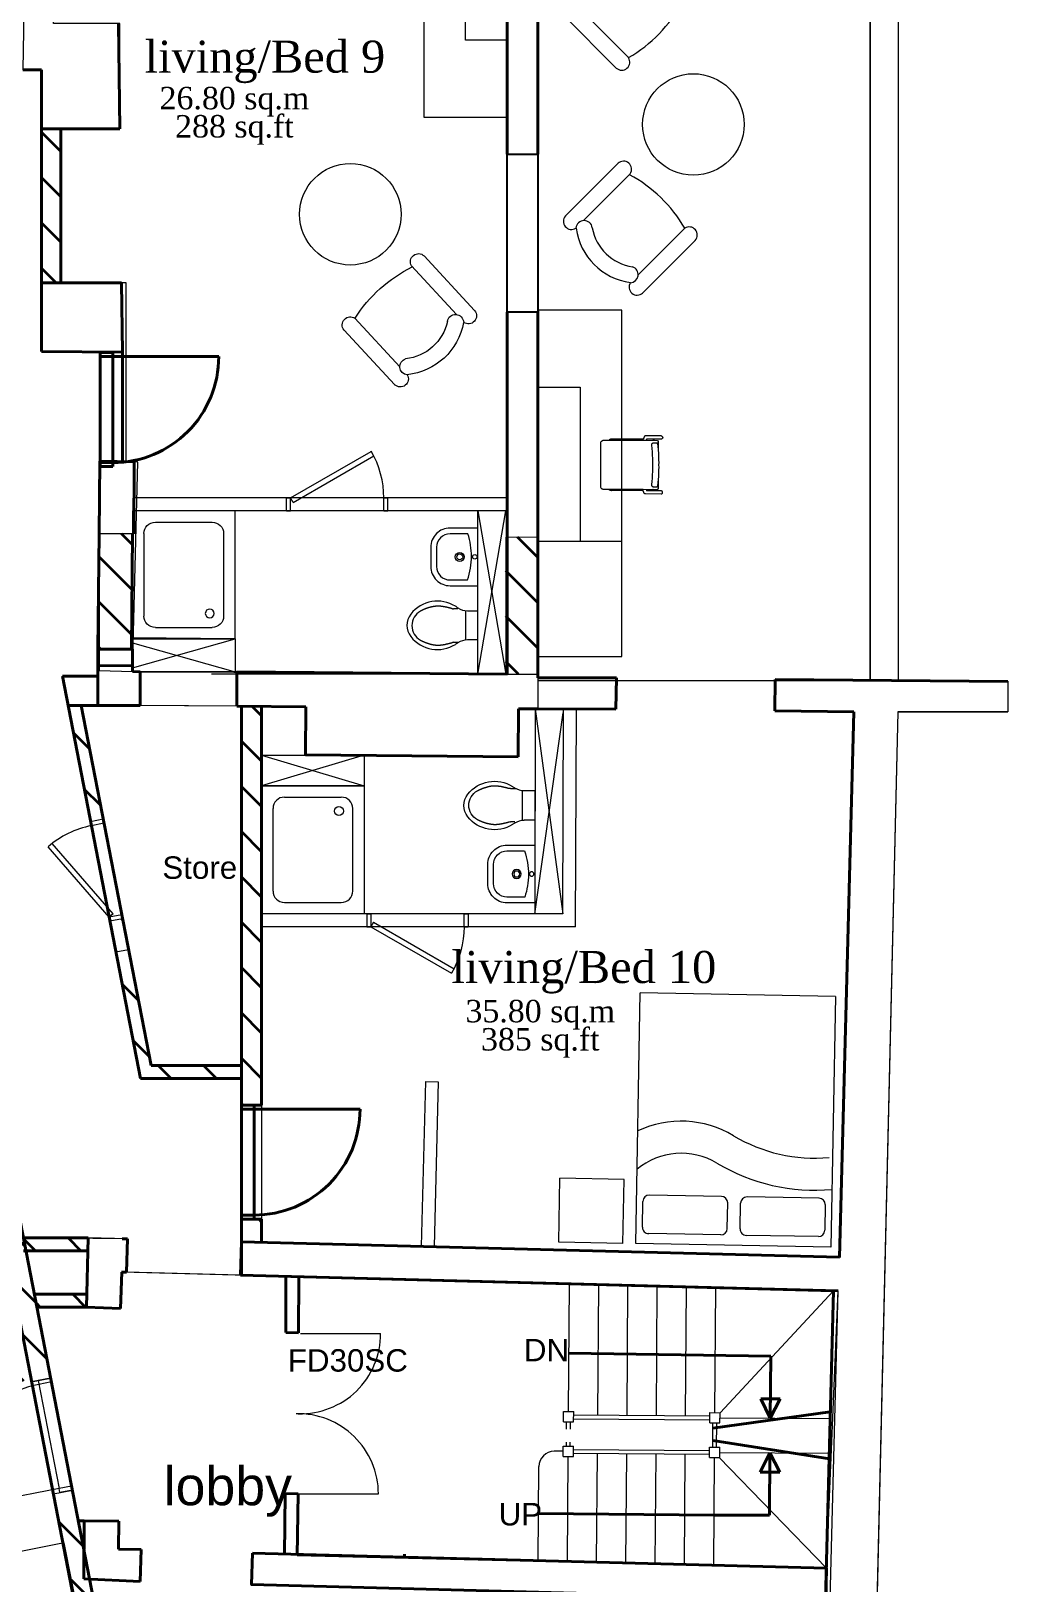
# Model space of a CAD drawing. Header units: millimetres. Extents: x -159872 to 386485, y -250577 to 158966.
# Drawn here: x 121921 to 129701, y 2117 to 14224 of the extents above; entities that cross this region are included whole.
import ezdxf

# ---------------------------------------------------------------- set-up
doc = ezdxf.new("R2010")
doc.units = ezdxf.units.MM
doc.layers.get('0').update_dxf_attribs({"lineweight": 25})
for name, color, linetype, lineweight in [('LDS-equipment-kitchen equipment', 3, 'Continuous', 13), ('LDS-ffe-furniture-loose', 5, 'Continuous', 13), ('LDS-hatch', 253, 'Continuous', 9), ('LDS-hatch_Hatch', 7, 'Continuous', 5), ('LDS-services-sanitary', 5, 'Continuous', 13), ('LDS-struct-extg-doors windows', 7, 'Continuous', 9), ('LDS-struct-extg-stairs', 7, 'Continuous', 9), ('LDS-struct-extg-walls', 1, 'Continuous', 40), ('LDS-text-1-50', 7, 'Continuous', 9), ('LDS-text-1-50_Hatch', 7, 'Continuous', 5)]:
    doc.layers.add(name, color=color, linetype=linetype, lineweight=lineweight)
doc.styles.add('Arial', font='Arial.ttf')
doc.styles.add('Times New Roman', font='Times New Roman.ttf')

# ---------------------------------------------------------------- blocks, each defined once
blk = doc.blocks.new('DOOR890L')
at = {"layer": 'LDS-struct-extg-doors windows'}
blk.add_line((32, 100), (32, 926), dxfattribs=at)
at = {"layer": 'LDS-struct-extg-doors windows', "color": 4}
for p, q in [((0, 0), (0, 100)), ((0, 100), (32, 100)), ((0, 0), (32, 0)), ((32, 0), (32, 100)), ((890, 100), (32, 100)), ((890, 0), (32, 0)), ((859, 0), (828, 0)), ((859, 0), (859, 100)), ((890, 0), (890, 100))]:
    blk.add_line(p, q, dxfattribs=at)
blk.add_arc((33, 100), 826, 0, 90.0588, dxfattribs=at)
blk = doc.blocks.new('OFFICE CHAIR')
at = {"layer": 'LDS-ffe-furniture-loose'}
for p, q in [((-12, 20), (108, 349)), ((108, 349), (111, 353)), ((111, 353), (114, 354)), ((114, 354), (117, 355)), ((117, 355), (120, 356)), ((120, 356), (123, 356)), ((123, 356), (126, 356)), ((126, 356), (128, 356)), ((128, 356), (131, 356)), ((131, 356), (134, 356)), ((134, 356), (137, 355)), ((137, 355), (140, 354)), ((140, 354), (143, 353)), ((143, 353), (145, 352)), ((145, 352), (172, 342)), ((174, 343), (172, 342)), ((172, 342), (424, 250)), ((176, 344), (174, 343)), ((178, 345), (176, 344)), ((180, 345), (178, 345)), ((182, 346), (180, 345)), ((184, 346), (182, 346)), ((186, 346), (184, 346)), ((188, 346), (186, 346)), ((190, 346), (188, 346)), ((192, 346), (190, 346)), ((194, 345), (192, 346)), ((196, 345), (194, 345)), ((429, 260), (196, 345)), ((425, 252), (424, 250)), ((424, 250), (449, 242)), ((426, 254), (425, 252)), ((427, 256), (426, 254)), ((428, 258), (427, 256)), ((429, 260), (428, 258)), ((430, 261), (429, 260)), ((431, 263), (430, 261)), ((433, 265), (431, 263)), ((434, 266), (433, 265)), ((435, 268), (434, 266)), ((437, 269), (435, 268)), ((438, 271), (437, 269)), ((439, 272), (438, 271)), ((440, 274), (439, 272)), ((441, 275), (440, 274)), ((442, 276), (441, 275)), ((443, 277), (442, 276)), ((445, 278), (443, 277)), ((446, 279), (445, 278)), ((448, 279), (446, 279)), ((449, 279), (448, 279)), ((451, 279), (449, 279)), ((449, 242), (453, 252)), ((452, 279), (451, 279)), ((454, 278), (452, 279)), ((453, 252), (453, 252)), ((486, 240), (453, 252)), ((511, 231), (453, 252)), ((569, 237), (454, 278)), ((449, 242), (528, 213)), ((453, 120), (460, 144)), ((460, 144), (467, 169)), ((467, 169), (473, 194)), ((473, 194), (474, 196)), ((474, 196), (475, 198)), ((475, 198), (476, 199)), ((476, 199), (477, 201)), ((477, 201), (479, 202)), ((479, 202), (481, 203)), ((481, 203), (482, 204)), ((482, 204), (484, 205)), ((484, 205), (487, 205)), ((487, 240), (486, 240)), ((487, 205), (489, 205)), ((489, 205), (491, 205)), ((491, 205), (493, 204)), ((493, 204), (495, 203)), ((496, 225), (495, 225)), ((495, 203), (497, 203)), ((497, 225), (496, 225)), ((499, 226), (497, 225)), ((497, 203), (500, 202)), ((500, 226), (499, 226)), ((502, 227), (500, 226)), ((500, 202), (502, 201)), ((503, 227), (502, 227)), ((502, 201), (504, 200)), ((504, 228), (503, 227)), ((506, 228), (504, 228)), ((504, 200), (506, 199)), ((507, 229), (506, 228)), ((506, 199), (509, 199)), ((511, 136), (506, 118)), ((508, 230), (507, 229)), ((510, 230), (508, 230)), ((509, 199), (511, 198)), ((511, 231), (510, 230)), ((561, 213), (511, 231)), ((534, 200), (511, 136)), ((511, 198), (513, 197)), ((523, 188), (511, 136)), ((513, 197), (515, 196)), ((515, 196), (518, 195)), ((518, 195), (520, 195)), ((520, 195), (520, 194)), ((520, 194), (521, 194)), ((521, 194), (521, 194)), ((521, 194), (522, 193)), ((522, 193), (522, 193)), ((522, 193), (523, 192)), ((523, 192), (523, 191)), ((523, 191), (523, 191)), ((523, 191), (523, 190)), ((523, 190), (523, 189)), ((523, 189), (523, 189)), ((523, 189), (523, 188)), ((528, 213), (529, 212)), ((529, 212), (530, 212)), ((530, 212), (531, 211)), ((531, 211), (532, 210)), ((532, 210), (533, 209)), ((533, 209), (534, 208)), ((534, 208), (534, 206)), ((534, 206), (535, 205)), ((535, 203), (534, 201)), ((534, 201), (534, 200)), ((535, 205), (535, 204)), ((535, 204), (535, 203)), ((564, 213), (561, 213)), ((567, 213), (564, 213)), ((570, 214), (567, 213)), ((569, 237), (572, 235)), ((573, 216), (570, 214)), ((572, 235), (574, 233)), ((575, 218), (573, 216)), ((574, 233), (576, 230)), ((576, 221), (575, 218)), ((576, 230), (577, 227)), ((577, 224), (576, 221)), ((577, 227), (577, 224)), ((-11, 15), (-12, 20)), ((-10, 14), (-11, 15)), ((-10, 12), (-10, 14)), ((-9, 11), (-10, 12)), ((-8, 10), (-9, 11)), ((-7, 8), (-8, 10)), ((-6, 7), (-7, 8)), ((-5, 6), (-6, 7)), ((-4, 5), (-5, 6)), ((-3, 3), (-4, 5)), ((-2, 2), (-3, 3)), ((-1, 1), (-2, 2)), ((0, 0), (-1, 1)), ((43, -16), (0, 0)), ((411, -1), (420, 23)), ((420, 23), (429, 47)), ((429, 47), (437, 71)), ((437, 71), (445, 95)), ((445, 95), (453, 120)), ((470, 12), (463, -6)), ((476, 29), (470, 12)), ((483, 47), (476, 29)), ((489, 65), (483, 47)), ((495, 83), (489, 65)), ((500, 101), (495, 83)), ((506, 118), (500, 101)), ((44, -18), (43, -16)), ((295, -107), (43, -16)), ((44, -19), (44, -18)), ((45, -21), (44, -19)), ((46, -23), (45, -21)), ((48, -25), (46, -23)), ((49, -26), (48, -25)), ((50, -28), (49, -26)), ((52, -29), (50, -28)), ((54, -30), (52, -29)), ((55, -31), (54, -30)), ((57, -32), (55, -31)), ((59, -33), (57, -32)), ((292, -118), (59, -33)), ((292, -119), (293, -117)), ((292, -121), (292, -119)), ((293, -113), (294, -111)), ((293, -115), (293, -113)), ((293, -117), (293, -115)), ((294, -109), (295, -107)), ((294, -111), (294, -109)), ((319, -116), (295, -107)), ((316, -126), (319, -116)), ((399, -144), (319, -116)), ((367, -99), (368, -97)), ((367, -101), (367, -99)), ((367, -103), (367, -101)), ((367, -105), (367, -103)), ((368, -107), (367, -105)), ((368, -97), (369, -95)), ((369, -109), (368, -107)), ((369, -95), (380, -72)), ((370, -110), (369, -109)), ((372, -112), (370, -110)), ((373, -113), (372, -112)), ((375, -114), (373, -113)), ((377, -115), (375, -114)), ((404, -125), (377, -115)), ((380, -72), (390, -48)), ((390, -48), (401, -25)), ((401, -25), (411, -1)), ((412, -118), (410, -122)), ((434, -75), (411, -139)), ((415, -114), (412, -118)), ((417, -111), (415, -114)), ((419, -107), (417, -111)), ((421, -103), (419, -107)), ((423, -99), (421, -103)), ((425, -95), (423, -99)), ((427, -91), (425, -95)), ((429, -87), (427, -91)), ((431, -83), (429, -87)), ((433, -79), (431, -83)), ((434, -75), (433, -79)), ((442, -58), (434, -75)), ((449, -41), (442, -58)), ((456, -23), (449, -41)), ((463, -6), (456, -23)), ((292, -123), (292, -121)), ((292, -125), (292, -123)), ((292, -127), (292, -125)), ((292, -129), (292, -127)), ((292, -132), (292, -129)), ((292, -133), (292, -132)), ((292, -135), (292, -133)), ((292, -136), (292, -135)), ((292, -138), (292, -136)), ((292, -139), (292, -138)), ((293, -141), (292, -139)), ((293, -142), (293, -141)), ((294, -144), (293, -142)), ((296, -145), (294, -144)), ((297, -146), (296, -145)), ((298, -147), (297, -146)), ((300, -147), (298, -147)), ((415, -189), (300, -147)), ((316, -126), (315, -127)), ((373, -148), (315, -127)), ((349, -138), (316, -126)), ((350, -139), (349, -138)), ((366, -133), (365, -132)), ((367, -135), (366, -133)), ((368, -136), (367, -135)), ((369, -137), (368, -136)), ((369, -138), (369, -137)), ((370, -140), (369, -138)), ((371, -141), (370, -140)), ((371, -142), (371, -141)), ((372, -143), (371, -142)), ((373, -145), (372, -143)), ((373, -146), (373, -145)), ((373, -148), (373, -146)), ((423, -166), (373, -148)), ((400, -145), (399, -144)), ((401, -145), (400, -145)), ((403, -145), (401, -145)), ((404, -145), (403, -145)), ((405, -125), (404, -125)), ((405, -145), (404, -145)), ((406, -125), (405, -125)), ((405, -125), (405, -125)), ((406, -144), (405, -145)), ((407, -125), (406, -125)), ((406, -125), (406, -125)), ((407, -143), (406, -144)), ((408, -125), (407, -125)), ((408, -143), (407, -143)), ((409, -124), (408, -125)), ((408, -125), (408, -125)), ((409, -142), (408, -143)), ((410, -123), (409, -124)), ((409, -124), (409, -124)), ((410, -141), (409, -142)), ((410, -122), (410, -123)), ((410, -123), (410, -123)), ((411, -140), (410, -141)), ((411, -139), (411, -140)), ((415, -189), (418, -190)), ((418, -190), (421, -190)), ((421, -190), (424, -189)), ((426, -167), (423, -166)), ((424, -189), (427, -187)), ((428, -169), (426, -167)), ((427, -187), (429, -184)), ((430, -172), (428, -169)), ((429, -184), (431, -182)), ((431, -175), (430, -172)), ((431, -178), (431, -175)), ((431, -182), (431, -178))]:
    blk.add_line(p, q, dxfattribs=at)
blk = doc.blocks.new('Student Desk-Wardrob')
at = {"layer": 'LDS-ffe-furniture-loose'}
for p, q in [((1800, 650), (1800, 0)), ((2700, 650), (2700, 0))]:
    blk.add_line(p, q, dxfattribs=at)
at = {"layer": 'LDS-ffe-furniture-loose', "flags": 128}
for points in [[(2700, 0), (0, 0), (0, 650), (2700, 650)], [(600, 650), (600, 325), (1800, 325)]]:
    blk.add_lwpolyline(points, dxfattribs=at)
at = {"layer": 'LDS-ffe-furniture-loose', "rotation": 290.0000000000001}
blk.add_blockref('OFFICE CHAIR', (1016, 147), dxfattribs=at)
blk = doc.blocks.new('1000 X800 SHOWER')
at = {"layer": 'LDS-services-sanitary'}
for p, q in [((178, 911), (622, 911)), ((89, 178), (89, 822)), ((711, 178), (711, 822)), ((178, 89), (622, 89))]:
    blk.add_line(p, q, dxfattribs=at)
at = {"layer": 'LDS-services-sanitary', "flags": 128}
blk.add_lwpolyline([(800, 0), (0, 0), (0, 1000), (800, 1000)], close=True, dxfattribs=at)
at = {"layer": 'LDS-services-sanitary'}
blk.add_circle((603, 802), 35, dxfattribs=at)
for centre, start, end in [((178, 822), 90, 180), ((622, 822), 0, 90), ((178, 178), 180, 270), ((622, 178), 270, 0)]:
    blk.add_arc(centre, 88.8, start, end, dxfattribs=at)
blk = doc.blocks.new('WC1')
at = {"layer": 'LDS-equipment-kitchen equipment'}
for p, q in [((-18, 139), (-18, 98)), ((242, 105), (242, 139)), ((228, 45), (-1, 45)), ((0, -50), (0, 31)), ((0, -50), (0, 31)), ((227, 31), (227, -50)), ((227, 31), (227, -50)), ((0, -50), (227, -50))]:
    blk.add_line(p, q, dxfattribs=at)
for centre, radius, start, end in [((114, 364), 138, 50.8108, 129.1892), ((189, 264), 264, 128.1188, 212.0944), ((112, 336), 128, 28.2722, 151.7278), ((39, 264), 264, 327.9056, 51.8812), ((235, 282), 312, 210.4324, 214.5028), ((-49, 139), 30.6, 359.9576, 16.2225), ((273, 139), 30.7, 163.7994, 180.0206), ((-6, 282), 312, 325.4972, 329.5676), ((-132, 31), 132, 0, 33.8429), ((-132, 31), 132, 0, 33.8429), ((360, 31), 132, 146.1572, 180), ((360, 31), 132, 146.1572, 180)]:
    blk.add_arc(centre, radius, start, end, dxfattribs=at)
for points in [[(-1, 397), (-6, 388), (-10, 379), (-14, 370), (-18, 360), (-22, 351), (-25, 341), (-28, 331), (-31, 322), (-34, 312), (-36, 302), (-38, 293), (-39, 283), (-40, 274), (-40, 264), (-40, 254), (-40, 243), (-38, 232), (-37, 221), (-35, 209), (-32, 197), (-29, 184), (-26, 172), (-23, 160), (-20, 148)], [(243, 148), (247, 160), (250, 172), (253, 184), (256, 197), (258, 209), (260, 221), (262, 232), (263, 243), (264, 254), (264, 264), (263, 274), (262, 283), (261, 293), (259, 302), (257, 312), (255, 322), (252, 331), (249, 341), (246, 351), (242, 360), (238, 370), (234, 379), (229, 388), (225, 397)]]:
    blk.add_open_spline(points, degree=2, dxfattribs=at)
blk = doc.blocks.new('BASIN-4')
at = {"layer": 'LDS-services-sanitary'}
for p, q in [((0, 0), (225, 0)), ((225, 0), (450, 0))]:
    blk.add_line(p, q, dxfattribs=at)
at = {"layer": 'LDS-services-sanitary', "flags": 128}
for points in [[(450, 0), (450, 216, 0.414214), (300, 366), (150, 366, 0.414214), (0, 216), (0, 0)], [(405, 77), (405, 216, 0.414214), (300, 321), (150, 321, 0.414214), (45, 216), (45, 79)]]:
    blk.add_lwpolyline(points, format="xyb", dxfattribs=at)
at = {"layer": 'LDS-services-sanitary'}
for centre, radius in [((225, 140), 35), ((225, 140), 23), ((225, 23), 17.5)]:
    blk.add_circle(centre, radius, dxfattribs=at)
for centre, start, end in [((254, 747), 252.6405, 267.9769), ((204, 747), 272.0231, 286.6499)]:
    blk.add_arc(centre, 700, start, end, dxfattribs=at)
blk = doc.blocks.new('DOOR790L-PART OPEN')
at = {"layer": 'LDS-struct-extg-doors windows', "color": 4}
for p, q in [((0, 790), (-100, 790)), ((-100, 758), (-100, 790)), ((0, 758), (-100, 758)), ((0, 758), (0, 790)), ((-100, 32), (-463, 661)), ((-65, 52), (-428, 681)), ((-65, 52), (-100, 32)), ((0, 32), (-100, 32)), ((-100, 0), (-100, 32)), ((0, 0), (-100, 0)), ((0, 0), (0, 32))]:
    blk.add_line(p, q, dxfattribs=at)
blk.add_arc((-100, 33), 726, 90, 120.0282, dxfattribs=at)
blk = doc.blocks.new('DOOR890R')
at = {"layer": 'LDS-struct-extg-walls'}
blk.add_line((858, 100), (858, 926), dxfattribs=at)
at = {"layer": 'LDS-struct-extg-walls', "color": 4}
for p, q in [((0, 0), (0, 100)), ((0, 100), (858, 100)), ((0, 0), (858, 0)), ((31, 0), (31, 100)), ((31, 0), (62, 0)), ((858, 0), (858, 100)), ((890, 100), (858, 100)), ((890, 0), (890, 100)), ((890, 0), (858, 0))]:
    blk.add_line(p, q, dxfattribs=at)
blk.add_arc((857, 100), 826, 89.9412, 180, dxfattribs=at)
blk = doc.blocks.new('F-sa1')
at = {"layer": 'LDS-ffe-furniture-loose', "linetype": 'Continuous'}
for p, q in [((-424, -193), (-424, 387)), ((427, -193), (427, 387)), ((-299, -203), (-299, 312)), ((302, -203), (302, 312))]:
    blk.add_line(p, q, dxfattribs=at)
for centre, radius, start, end in [((0, 0), 497, 52.8056, 127.0134), ((-361, 384), 63.2, 12.0053, 177.1425), ((-252, 355), 63.7, 138.1443, 295.8824), ((0, 0), 372, 54.9453, 127.0134), ((253, 355), 64, 231.9776, 40.4503), ((364, 384), 63.2, 2.8575, 167.9947), ((-361, -190), 63.2, 182.8575, 347.9947), ((-16, 857), 1097, 255.0581, 286.7982), ((364, -190), 63.2, 192.0053, 357.1425)]:
    blk.add_arc(centre, radius, start, end, dxfattribs=at)

msp = doc.modelspace()

# ---------------------------------------------------------------- hatches: boundary and pattern name
at = {"layer": 'LDS-hatch_Hatch', "linetype": 'Continuous', "lineweight": 35}
h = msp.add_hatch(dxfattribs=at)
h.set_pattern_fill('ANSI31_2', color=5, scale=4, angle=270, style=0, pattern_type=2)
h.set_pattern_definition([(315, (-414079.77, 145051.05), (176.7767, 176.7767), [])])
h.paths.add_polyline_path([(122153.68469, 13459.9369), (122002.68469, 13459.9369), (122002.68469, 12259.9369), (122153.68469, 12259.9369)])
h = msp.add_hatch(dxfattribs=at)
h.set_pattern_fill('ANSI31_2', color=5, scale=4, angle=270, style=0, pattern_type=2)
h.set_pattern_definition([(315, (-413579.76, 142042.56), (176.7767, 176.7767), [])])
h.paths.add_polyline_path([(122713.19063, 10301.44541), (122452.16632, 10301.44541), (122443.20089, 9401.44541), (122704.2252, 9401.44541)])
h = msp.add_hatch(dxfattribs=at)
h.set_pattern_fill('ANSI31_2', color=5, scale=4, angle=270, style=0, pattern_type=2)
h.set_pattern_definition([(315, (-413810.68, 140699.44), (176.7767, 176.7767), [])])
h.paths.add_polyline_path([(122311.77551, 8961.44541), (122210.30726, 8961.44541), (122386.33001, 8055.21394), (122484.23004, 8074.24378)])
h = msp.add_hatch(dxfattribs=at)
h.set_pattern_fill('ANSI31_2', color=5, scale=4, angle=270, style=0, pattern_type=2)
h.set_pattern_definition([(315, (-412516.44, 139591.4), (176.7767, 176.7767), [])])
h.paths.add_polyline_path([(123720.51343, 8954.07313), (123562.51343, 8955.45039), (123562.51343, 5845.10244), (123662.51343, 5845.10244), (123720.51343, 5845.10244)])
h = msp.add_hatch(dxfattribs=at)
h.set_pattern_fill('ANSI31_2', color=5, scale=4, angle=270, style=0, pattern_type=2)
h.set_pattern_definition([(315, (-413548.68, 139360.45), (176.7767, 176.7767), [])])
h.paths.add_polyline_path([(122634.96915, 7298.75831), (122536.96125, 7279.7075), (122583.53814, 7039.91211), (122681.57939, 7058.9694)])
h = msp.add_hatch(dxfattribs=at)
h.set_pattern_fill('ANSI31_2', color=5, scale=4, angle=270, style=0, pattern_type=2)
h.set_pattern_definition([(315, (-413084.93, 138747.26), (176.7767, 176.7767), [])])
h.paths.add_polyline_path([(122681.70086, 7058.99301), (122583.53814, 7039.91211), (122775.17291, 6053.30411), (123562.51343, 6053.30411), (123562.51343, 6153.30411), (122857.61823, 6153.30411)])
h = msp.add_hatch(dxfattribs=at)
h.set_pattern_fill('ANSI31_2', color=5, scale=4, angle=270, style=0, pattern_type=2)
h.set_pattern_definition([(315, (-416514.27, 135837.33), (176.7767, 176.7767), [])])
h.paths.add_polyline_path([(121367.41043, 6577.06325), (121512.71919, 6605.52006), (122074.16854, 3714.96715), (121925.93883, 3686.1756), (116813.85589, 4240.18968), (121632.63231, 5183.88386), (121661.44387, 5035.66122), (116842.71525, 4092.82614), (117480.69764, 835.10214), (122307.67627, 1791.2778), (122442.72321, 1817.50877), (122473.50928, 1659.0105), (117509.71775, 686.91701), (117480.88155, 835.26642)])
h = msp.add_hatch(dxfattribs=at)
h.set_pattern_fill('ANSI31_2', color=5, scale=4, angle=270, style=0, pattern_type=2)
h.set_pattern_definition([(315, (-412516.44, 137057.51), (176.7767, 176.7767), [])])
h.paths.add_polyline_path([(123562.51343, 4955.38896), (123562.51343, 4777.41422), (123720.51343, 4777.41422), (123720.51343, 4955.38896)])
h = msp.add_hatch(dxfattribs=at)
h.set_pattern_fill('ANSI31_2', color=5, scale=4, angle=270, style=0, pattern_type=2)
h.set_pattern_definition([(315, (-414043.1, 136949.79), (176.7767, 176.7767), [])])
h.paths.add_polyline_path([(121861.73129, 4808.67419), (121881.15489, 4708.67419), (122365.33241, 4708.67419), (122367.94711, 4808.67419)])
h = msp.add_hatch(dxfattribs=at)
h.set_pattern_fill('ANSI31_2', color=5, scale=4, angle=270, style=0, pattern_type=2)
h.set_pattern_definition([(315, (-414006.12, 136509.6), (176.7767, 176.7767), [])])
h.paths.add_polyline_path([(121947.23041, 4368.49252), (121966.65401, 4268.49252), (122353.82302, 4268.49252), (122356.43771, 4368.49252)])
h = msp.add_hatch(dxfattribs=at)
h.set_pattern_fill('ANSI31_2', color=5, scale=4, angle=270, style=0, pattern_type=2)
h.set_pattern_definition([(315, (-413888.74, 134507.55), (176.7767, 176.7767), [])])
h.paths.add_polyline_path([(122095.70417, 2812.80867), (122243.93388, 2841.60021), (122334.43832, 2375.00021), (122333.12106, 2148.56219), (122378.81466, 2146.53411), (122442.72321, 1817.50877), (122307.67627, 1791.2778)])
at = {"layer": 'LDS-text-1-50_Hatch', "linetype": 'Continuous', "lineweight": 35}
h = msp.add_hatch(dxfattribs=at)
h.set_pattern_fill('ANSI31_2', color=5, scale=4, angle=270, style=0, pattern_type=2)
h.set_pattern_definition([(315, (-410406.32, 141932.84), (176.7767, 176.7767), [])])
h.paths.add_polyline_path([(125876.32252, 10273.92161), (125626.93919, 10276.01365), (125626.93919, 9207.46544), (125876.13393, 9207.44973)])

# ---------------------------------------------------------------- linework, layer by layer
at = {"flags": 128}
msp.add_lwpolyline([(125876.77197, 12030.91546), (125637.28344, 12030.91546), (125637.28344, 13262.46796), (125876.77197, 13262.46796)], close=True, dxfattribs=at)
at = {"layer": 'LDS-ffe-furniture-loose'}
for p, q in [((128469.59053, 11666.84014), (128469.59053, 12867.97025)), ((126639.80708, 4763.6764), (126673.94399, 6719.37849)), ((128197.71187, 6692.78102), (126673.94399, 6719.37849)), ((128197.71187, 6692.78102), (128163.57497, 4737.07893)), ((126039.89846, 4774.14784), (126048.62466, 5274.07169)), ((126548.54851, 5265.34549), (126048.62466, 5274.07169)), ((126539.82231, 4765.42164), (126548.54851, 5265.34549)), ((126692.06828, 4892.78398), (126695.55876, 5092.75352)), ((127308.33817, 5132.06503), (126746.42376, 5141.87328)), ((128070.22211, 5118.76629), (127508.30771, 5128.57455)), ((127353.96745, 4881.23048), (127357.45793, 5081.20002)), ((127453.95222, 4879.48524), (127457.4427, 5079.45478)), ((128119.34187, 5067.90129), (128115.85139, 4867.93175)), ((126539.82231, 4765.42164), (126039.89846, 4774.14784)), ((128163.57497, 4737.07893), (126639.80708, 4763.6764)), ((127303.10244, 4832.11072), (126741.18804, 4841.91897)), ((128064.98639, 4818.81199), (127503.07198, 4828.62024))]:
    msp.add_line(p, q, dxfattribs=at)
for centre in [(127089.90677, 13494.76293), (124412.8098, 12794.25025), (124412.8098, 12794.25025)]:
    msp.add_circle(centre, 395.93947, dxfattribs=at)
for centre, radius, start, end in [((126994.54556, 4923.90855), 795.20207, 59.087540201, 115.264392159), ((128036.83626, 6664.42852), 1233.53636, 239.08368086, 275.190253916), ((126996.03518, 4929.11388), 539.97963, 59.156261505, 129.863491015), ((128036.83539, 6664.37726), 1483.48515, 239.004407922, 275.205471042), ((126745.55114, 5091.8809), 50, 88.999999998, 178.999999998), ((127307.46555, 5082.07264), 50, 358.999999998, 88.999999998), ((127507.43509, 5078.58216), 50, 88.999999998, 178.999999998), ((128069.34949, 5068.77391), 50, 358.999999998, 88.999999998), ((126742.06066, 4891.91136), 50, 178.999999998, 268.999999998), ((127303.97507, 4882.1031), 50, 268.999999998, 358.999999998), ((127503.9446, 4878.61262), 50, 178.999999998, 268.999999998), ((128065.85901, 4868.80437), 50, 268.999999998, 358.999999998)]:
    msp.add_arc(centre, radius, start, end, dxfattribs=at)
at = {"layer": 'LDS-hatch'}
msp.add_line((123562.51343, 4777.41422), (123662.51343, 4777.41422), dxfattribs=at)
at = {"layer": 'LDS-hatch', "flags": 128}
for points in [[(125637.28344, 13262.46796), (125876.85098, 13262.46796), (125877.35441, 15689.84236), (125637.28344, 15689.84236), (125636.85276, 13262.46796)], [(119806.40895, 15193.84387), (121884.80802, 15586.26532), (121856.97831, 13922.0298), (122002.68469, 13922.0298), (122002.68469, 11723.29648), (122459.89702, 11719.31105), (122447.55836, 10303.8095), (122452.36254, 10323.95636), (122452.36254, 9235.13762), (122712.89576, 9227.31208), (122713.19063, 9401.44541), (122443.20089, 9401.44541), (122443.20089, 9191.40902), (122165.64005, 9191.40902), (122775.17291, 6053.30411), (123562.51343, 6053.30411), (123555.71004, 4517.50324), (122666.01479, 4540.79178), (122672.81818, 4800.70275), (121861.73129, 4808.67419), (119806.40895, 15193.84387)], [(125637.28344, 13262.46796), (125876.85098, 13262.46796), (125876.77197, 12030.91546), (125636.63426, 12030.97004), (125637.28344, 13262.46796)], [(125530.99783, -4002.76348), (125530.99783, -3886.76348), (125390.99783, -3886.76348), (125390.99783, -3722.76348), (125450.99783, -3722.76348), (125450.99783, -3622.76348), (128010.99783, -3622.76348), (128220.87983, 4395.38842), (123555.71004, 4517.50324), (123562.51343, 4777.41422), (128229.25285, 4655.25831), (128340.72383, 8913.79963), (127725.74719, 8919.16027), (127728.62127, 9164.1434), (128469.59053, 9157.68451), (128690.65633, 9152.51382), (129542.94197, 9152.51382), (129542.94197, 8913.79963), (128685.07285, 8913.79963), (128391.78832, -3625.18913), (129521.79932, -3632.38733), (129700.70637, -4002.76348), (125530.99783, -4002.76348)], [(122311.87632, 8962.98919), (122210.0074, 8962.98919), (122583.41667, 7039.8885), (122681.57939, 7058.9694), (122311.77551, 8961.44541)], [(121367.41043, 6577.06325), (121512.71919, 6605.52006), (122074.16854, 3714.96715), (121925.93883, 3686.1756), (121360.07762, 6575.62721)], [(123642.59646, 2104.40342), (123649.00735, 2349.31953), (123899.11604, 2346.34345), (123904.67931, 2813.87931), (124005.89451, 2810.75811), (123998.93244, 2331.17484), (128127.47335, 2232.09184), (128220.87983, 4395.38842), (124010.77043, 4504.88395), (124010.77043, 4074.30435), (123908.2601, 4070.59972), (123910.80467, 4507.50063), (122626.02741, 4541.79764), (122618.57092, 4256.93604), (121966.65401, 4268.49252), (122290.45591, 2601.43824), (122605.74856, 2599.44584), (122604.46877, 2379.44929), (122779.46422, 2378.15792), (122772.94337, 2129.04103), (122378.81466, 2146.53411), (122474.26094, 1659.1577)], [(122095.70417, 2812.80867), (122243.93388, 2841.60021), (122334.43832, 2375.00021), (122333.12106, 2148.56219), (122378.81466, 2146.53411), (122442.72321, 1817.50877), (122307.67627, 1791.2778), (122095.70417, 2812.80867)]]:
    msp.add_lwpolyline(points, dxfattribs=at)
at = {"layer": 'LDS-services-sanitary'}
for p, q in [((125637.56971, 10476.32233), (125637.56971, 11652.00851)), ((128469.59053, 9157.68451), (128469.59053, 11455.65108)), ((125625.95423, 10581.77925), (122724.19034, 10581.77925)), ((125626.93919, 10481.77925), (122723.31865, 10481.77925)), ((125406.93919, 9207.46544), (125406.93919, 10481.77925)), ((125406.93919, 9207.46544), (125626.93919, 10481.77925)), ((125406.93919, 10481.77925), (125626.93919, 9207.46544)), ((123513.22063, 9481.77925), (122705.10565, 9489.82936)), ((122713.19063, 9256.77925), (123513.22063, 9481.77925)), ((122713.19063, 9450.75922), (123513.22063, 9225.75922)), ((123513.22063, 9481.77925), (123513.22063, 9225.75922)), ((125626.93919, 9207.46544), (123328.97262, 9207.46544)), ((125854.36909, 8935.3646), (125851.25763, 7336.60747)), ((125851.25763, 7336.60747), (126074.25907, 8905.93487)), ((125854.36909, 8935.3646), (126071.25763, 7336.60747)), ((126071.25763, 7336.60747), (126077.2322, 8934.72874)), ((126170.88448, 7236.60747), (126177.2315, 8934.35489)), ((123720.51343, 8575.49586), (124520.54343, 8336.60747)), ((124520.54343, 8575.49586), (123720.51343, 8336.60747)), ((126071.25763, 7336.60747), (123720.51343, 7336.60747)), ((126170.88448, 7236.60747), (123720.51343, 7236.60747)), ((124999.53457, 6028.95454), (124965.92111, 4744.8146)), ((124999.53457, 6028.95454), (125099.50033, 6026.33785)), ((125099.50033, 6026.33785), (125065.88686, 4742.19791))]:
    msp.add_line(p, q, dxfattribs=at)
at = {"layer": 'LDS-services-sanitary', "flags": 128}
msp.add_lwpolyline([(124520.54343, 8336.60747), (123720.51343, 8336.60747), (123720.51343, 8575.49586), (124520.54343, 8575.49586)], close=True, dxfattribs=at)
at = {"layer": 'LDS-struct-extg-doors windows'}
for p, q in [((128689.59053, 9155.76681), (128689.59053, 15789.94234)), ((128469.59053, 9157.68451), (128469.59053, 15567.97025)), ((125636.63425, 12030.91546), (125636.91413, 13262.46795)), ((125636.85276, 13262.46796), (125876.85098, 13262.46796)), ((125636.85276, 13262.46796), (125877.05184, 13262.41338)), ((125876.77197, 12030.91546), (125877.05184, 13262.41338)), ((125636.57288, 12030.97005), (125876.57111, 12030.97005)), ((125636.57288, 12030.97005), (125876.77197, 12030.91546)), ((122712.57161, 9227.31429), (125876.13363, 9205.74929)), ((123528.26019, 9225.75922), (122771.98004, 9225.75922)), ((129542.94197, 9148.32831), (129542.94197, 8913.79963)), ((122710.50853, 8962.87715), (122441.3149, 8964.52338)), ((123525.90674, 8955.76948), (122710.50853, 8962.87715)), ((128685.07285, 8913.79963), (128391.78832, -3625.18913)), ((128685.07285, 8913.79963), (129542.94197, 8913.79963)), ((122672.81818, 4800.70275), (122367.94711, 4808.67419)), ((124023.30692, 4062.57966), (124649.30692, 4062.57966)), ((121925.93883, 3686.1756), (122074.16854, 3714.96715)), ((122095.70417, 2812.80867), (122243.93388, 2841.60021)), ((124005.89451, 2810.75811), (124631.89451, 2810.75811))]:
    msp.add_line(p, q, dxfattribs=at)
at = {"layer": 'LDS-struct-extg-doors windows', "flags": 128}
for points in [[(125876.12514, 9157.68451), (128689.59053, 9157.68451), (128689.59053, 15789.94234), (127769.59053, 15789.94234), (127769.59053, 15567.97025), (128469.59053, 15567.97025), (128469.59053, 9157.68451)], [(123528.26019, 9225.75922), (123525.90674, 8955.76948), (122771.88773, 8961.44541), (122771.98004, 9225.75922), (123528.26019, 9225.75922)]]:
    msp.add_lwpolyline(points, dxfattribs=at)
at = {"layer": 'LDS-struct-extg-doors windows'}
for centre, start, end in [((124023.30038, 4062.57966), 268.500576228, 0), ((124005.89451, 2810.75811), 0, 91.499423772)]:
    msp.add_arc(centre, 626, start, end, dxfattribs=at)
at = {"layer": 'LDS-struct-extg-stairs'}
for p, q in [((126115.77872, 3453.57044), (126122.44023, 4450.31688)), ((126343.98803, 3426.88611), (126350.80425, 4444.33925)), ((126572.38181, 3425.20069), (126579.16927, 4438.3616)), ((126800.77559, 3423.51527), (126807.5343, 4432.38395)), ((127029.16937, 3421.82985), (127035.89933, 4426.4063)), ((127257.74763, 3445.14334), (127264.26571, 4420.42862)), ((127297.73525, 3443.31856), (128184.12467, 4396.35052)), ((126075.18947, 3373.86779), (126075.77981, 3453.86561)), ((126075.77981, 3453.86561), (126155.77763, 3453.27527)), ((126155.18729, 3373.27745), (126155.77763, 3453.27527)), ((126155.48246, 3398.27636), (127217.45355, 3390.4396)), ((126155.70384, 3428.27554), (127217.67493, 3420.43878)), ((127217.15838, 3365.44068), (127217.74872, 3445.43851)), ((127217.74872, 3445.43851), (127297.74654, 3444.84817)), ((127297.1562, 3364.85035), (127297.74654, 3444.84817)), ((127297.45137, 3404.84926), (128158.00505, 3398.49884)), ((126075.18947, 3373.86779), (126155.18729, 3373.27745)), ((126099.76333, 3315.97304), (126100.18838, 3373.57262)), ((126129.76122, 3315.57701), (126130.18757, 3373.35124)), ((127217.15838, 3365.44068), (127297.1562, 3364.85035)), ((127240.75523, 3175.15069), (127242.15729, 3365.14552)), ((127270.75442, 3174.92931), (127272.15647, 3364.92414)), ((126073.19708, 3103.87514), (126073.78741, 3183.87296)), ((126073.78741, 3183.87296), (126153.78524, 3183.28262)), ((126098.78633, 3183.57779), (126099.02541, 3215.97668)), ((126128.78551, 3183.35641), (126129.02331, 3215.58054)), ((126153.1949, 3103.2848), (126153.78524, 3183.28262)), ((126153.49007, 3158.28371), (127215.46115, 3150.44695)), ((127215.16598, 3095.44804), (127215.75632, 3175.44586)), ((127215.75632, 3175.44586), (127295.75414, 3174.85552)), ((127295.1638, 3094.8577), (127295.75414, 3174.85552)), ((126073.49224, 3143.87405), (126004.20485, 3143.87405)), ((126073.19708, 3103.87514), (126153.1949, 3103.2848)), ((126106.34713, 2284.99655), (126113.19599, 3103.57997)), ((126153.26869, 3128.28452), (127215.23977, 3120.44776)), ((126334.70741, 2279.01903), (126341.77425, 3126.89346)), ((126563.06542, 2273.04156), (126570.16803, 3125.20804)), ((126791.42343, 2267.06409), (126798.56181, 3123.52262)), ((127019.78143, 2261.08663), (127026.95559, 3121.8372)), ((127215.16598, 3095.44804), (127295.1638, 3094.8577)), ((127248.13648, 2255.10924), (127255.16489, 3095.15287)), ((127291.77899, 3094.88267), (128127.47335, 2232.09184)), ((127295.45897, 3134.85661), (128150.93874, 3128.54364)), ((125877.9813, 2290.97423), (125884.20812, 3024.75956))]:
    msp.add_line(p, q, dxfattribs=at)
msp.add_arc((126004.20485, 3023.87405), 120, 90, 179.577196437, dxfattribs=at)
at = {"layer": 'LDS-struct-extg-walls'}
for p, q in [((125636.85276, 13262.46796), (125637.28344, 15689.84236)), ((125876.85098, 13262.46796), (125877.28021, 15689.84236)), ((122603.92409, 14283.61571), (122613.74556, 13459.9369)), ((121856.97831, 13922.0298), (122002.68469, 13922.0298)), ((122002.68469, 13459.9369), (122002.68469, 13922.0298)), ((122002.68469, 13459.9369), (122613.74556, 13459.9369)), ((122002.68469, 12259.9369), (122002.68469, 13459.9369)), ((122153.68469, 12259.9369), (122153.68469, 13459.9369)), ((122002.68469, 12259.9369), (122628.05425, 12259.9369)), ((122002.68469, 11723.29648), (122002.68469, 12259.9369)), ((122628.05425, 12259.9369), (122634.51878, 11717.7889)), ((125636.32288, 10276.01365), (125636.63425, 12030.91546)), ((125876.32252, 10273.92161), (125876.6332, 12030.91546)), ((122002.68469, 11723.29648), (122634.51878, 11717.7889)), ((122459.89702, 11722.42081), (122459.89702, 10868.71269)), ((122634.51878, 11717.7889), (122634.51878, 10864.08079)), ((122457.11173, 10868.78657), (122452.16632, 10301.44541)), ((122727.05957, 10861.62611), (122459.89702, 10868.71269)), ((122727.05957, 10861.62611), (122722.17632, 10301.41571)), ((122443.20089, 9401.44541), (122452.16632, 10301.44541)), ((122704.2252, 9401.44541), (122713.19063, 10301.44541)), ((125636.32288, 10276.01365), (125636.32288, 9207.46544)), ((125876.32252, 10273.92161), (125876.13393, 9206.33898)), ((122713.19063, 9401.44541), (122443.20089, 9401.44541)), ((122443.20089, 9272.92339), (122443.20089, 9401.44541)), ((122713.19063, 9270.56994), (122713.19063, 9401.44541)), ((122713.19063, 9270.56994), (122443.20089, 9272.92339)), ((122443.20089, 9272.92339), (122443.20089, 8962.98919)), ((122713.19063, 9270.56994), (122712.57161, 9227.31429)), ((122712.57161, 9227.31429), (122771.98004, 9225.75922)), ((122771.98004, 9225.75922), (122771.88773, 8961.44541)), ((123528.26019, 9225.75922), (123525.90674, 8955.76948)), ((123528.26019, 9225.75922), (125636.13328, 9207.38529)), ((125876.12874, 9178.09531), (125876.13363, 9205.74929)), ((121010.44654, 9191.40902), (122473.50928, 1659.0105)), ((122443.20089, 9191.40902), (122165.64005, 9191.40902)), ((122165.64005, 9191.40902), (122775.17291, 6053.30411)), ((126488.69831, 9177.98699), (125876.12874, 9178.09531)), ((126488.69831, 9177.98699), (126485.81063, 8933.00396)), ((127728.62127, 9164.1434), (127725.73359, 8919.16037)), ((127728.62127, 9164.1434), (127725.73359, 8919.16037)), ((127727.89284, 9164.14975), (129542.94197, 9148.32831)), ((120900.99183, 8962.98919), (122296.5324, 1778.22023)), ((122443.20089, 8962.98919), (122210.0074, 8962.98919)), ((122311.87632, 8962.98919), (122857.61823, 6153.30411)), ((122443.20089, 8962.98919), (122771.88773, 8961.44541)), ((123525.90674, 8955.76948), (124065.88623, 8951.06258)), ((123562.51343, 5813.10244), (123562.51343, 8955.45039)), ((123720.51343, 5845.10244), (123720.51343, 8954.07313)), ((124065.88623, 8951.06258), (124062.61755, 8576.07683)), ((125725.82317, 8936.59323), (125722.55449, 8561.60747)), ((125725.82317, 8936.59323), (125876.08581, 8935.28342)), ((125876.08581, 8935.28342), (126485.81063, 8933.00396)), ((127725.74719, 8919.16027), (128340.72383, 8913.79963)), ((128340.72383, 8913.79963), (128229.25285, 4655.25831)), ((124062.61755, 8576.07683), (125722.55449, 8561.60747)), ((123562.51343, 6153.30411), (122857.61823, 6153.30411)), ((123562.51343, 6053.30411), (122775.17291, 6053.30411)), ((123562.51343, 5845.10244), (123720.51343, 5845.10244)), ((123562.51343, 4777.41422), (123562.51343, 4986.38896)), ((123562.51343, 4955.38896), (123720.51343, 4955.38896)), ((123720.51343, 4777.41422), (123720.51343, 4955.38896)), ((122367.94711, 4808.67419), (121861.73129, 4808.67419)), ((122353.82302, 4268.49252), (122367.94711, 4808.67419)), ((122672.81818, 4800.70275), (122632.83187, 4801.74943)), ((122632.83187, 4801.74943), (122672.81818, 4800.70275)), ((122672.81818, 4800.70275), (122666.01479, 4540.79178)), ((123562.51343, 4777.41422), (123555.71004, 4517.50324)), ((123562.51343, 4777.41422), (128229.36104, 4659.39126)), ((123562.51344, 4777.41422), (123562.51343, 4517.32516)), ((122367.94711, 4708.67419), (121861.73129, 4708.67419)), ((122630.99958, 4541.66491), (122618.57092, 4256.93604)), ((122626.02848, 4541.83845), (122666.01479, 4540.79178)), ((123555.71004, 4517.50324), (128184.12467, 4396.35052)), ((123555.71004, 4517.50324), (128220.87983, 4395.38842)), ((123910.80467, 4507.50063), (123908.2601, 4070.59972)), ((124010.77043, 4504.88395), (124008.22586, 4067.98303)), ((122353.82302, 4368.49252), (121947.23041, 4368.49252)), ((128184.12467, 4396.35052), (128121.06246, 1987.17573)), ((122353.82302, 4268.49252), (121966.65401, 4268.49252)), ((122353.74856, 4268.49577), (122618.57092, 4256.93604)), ((123908.2601, 4070.59972), (124008.22586, 4067.98303)), ((126118.83271, 3910.53188), (127692.90505, 3887.29904)), ((127692.90505, 3887.29904), (127689.32186, 3401.73608)), ((127767.33599, 3551.91501), (127615.77394, 3554.15202)), ((127689.32186, 3401.73608), (127615.77394, 3554.15202)), ((127689.32186, 3401.73608), (127767.33599, 3551.91501)), ((127241.45626, 3323.21825), (128158.00505, 3451.56899)), ((127241.45626, 3227.69172), (128150.93874, 3086.08725)), ((127687.3311, 3131.96481), (127611.54182, 2980.6509)), ((127683.74791, 2646.40185), (127687.3311, 3131.96481)), ((127687.3311, 3131.96481), (127763.12038, 2980.6509)), ((127763.12038, 2980.6509), (127611.54182, 2980.6509)), ((123904.67931, 2813.87931), (123898.96668, 2333.79153)), ((123904.67931, 2813.87931), (124004.64507, 2811.26262)), ((124004.64507, 2811.26262), (123998.93244, 2331.17484)), ((122335.75558, 2601.43824), (122290.45591, 2601.43824)), ((122333.12106, 2148.56219), (122335.75558, 2601.43824)), ((122335.75558, 2601.43824), (122605.74856, 2599.44584)), ((122604.46718, 2379.17593), (122605.74856, 2599.44584)), ((125881.09471, 2657.86689), (127251.41032, 2646.40185)), ((127251.41032, 2646.40185), (127683.74791, 2646.40185)), ((122604.43809, 2379.44952), (122779.46422, 2378.15792)), ((122779.46422, 2378.15792), (122772.94337, 2129.04103)), ((123649.00735, 2349.31953), (123642.59646, 2104.40342)), ((123649.00735, 2349.31953), (128127.47335, 2232.09184)), ((124835.7673, 2341.80768), (124835.20891, 2325.81743)), ((124935.14799, 2322.32748), (124934.97342, 2315.65827)), ((122333.12106, 2148.56219), (122772.94337, 2129.04103))]:
    msp.add_line(p, q, dxfattribs=at)
at = {"layer": 'LDS-struct-extg-walls', "flags": 128}
msp.add_lwpolyline([(123649.00735, 2349.31953), (128127.47335, 2232.09184), (128122.69759, 1986.12439), (123642.59646, 2104.40342), (123649.06245, 2349.31809)], dxfattribs=at)
at = {"layer": 'LDS-text-1-50'}
for p, q in [((122713.19063, 10301.44541), (122452.16632, 10301.44541)), ((122771.88773, 8961.44541), (122210.30726, 8961.44541))]:
    msp.add_line(p, q, dxfattribs=at)
at = {"layer": 'LDS-text-1-50', "flags": 128}
for points in [[(125422.48833, 17888.72822), (125411.58323, 16548.42994), (125637.43545, 16546.59233), (125637.43545, 9207.46544), (122712.57161, 9227.31429), (122755.902, 10860.86105), (122664.85444, 10863.27612), (122664.85444, 10863.27612), (122664.85444, 12259.9369), (122153.68469, 12259.9369), (122153.68469, 13459.9369), (122613.68016, 13465.42185), (122613.68016, 14283.61571), (122096.97831, 14283.61571), (122096.97831, 16548.42994), (122996.03101, 16548.42994), (122996.03101, 17888.50577), (125422.48833, 17888.72822)], [(126529.82782, 15567.97025), (125877.43549, 15567.97025), (125876.13363, 9205.74929), (125876.08581, 8935.28342), (125725.82317, 8936.59323), (125722.55449, 8561.60747), (124062.61755, 8576.07683), (124065.88623, 8951.06258), (123720.51343, 8954.07313), (123720.51343, 4777.41422)], [(117568.93728, 852.38272), (116931.11565, 4109.28513), (121663.73373, 5036.10632), (122296.5324, 1778.22023), (117568.93728, 852.38272)]]:
    msp.add_lwpolyline(points, dxfattribs=at)
for points in [[(125876.32252, 10273.92161), (125626.93919, 10276.01365), (125626.93919, 9207.46544), (125876.13393, 9207.44973)], [(123562.51343, 4777.41422), (123720.51343, 4777.41422), (123720.51343, 4955.38896), (123562.51343, 4955.38896)]]:
    msp.add_lwpolyline(points, close=True, dxfattribs=at)

# ---------------------------------------------------------------- block references
at = {"layer": 'LDS-ffe-furniture-loose', "xscale": -1}
for p, rotation in [((124986.58476, 13552.00851), 270), ((126531.06703, 12045.11661), 90), ((119532.66803, 1900.04016), 191.2913813896644)]:
    msp.add_blockref('Student Desk-Wardrob', p, dxfattribs=dict(at, rotation=rotation))
at = {"layer": 'LDS-services-sanitary'}
for name, p, rotation in [('DOOR790L-PART OPEN', (123915.09407, 10481.77925), 270), ('BASIN-4', (125406.93919, 9896.51555), 90), ('WC1', (125356.93919, 9473.25034), 90), ('DOOR790L-PART OPEN', (122635.12397, 7298.7884), 11.00000000000003)]:
    msp.add_blockref(name, p, dxfattribs=dict(at, rotation=rotation))
at = {"layer": 'LDS-services-sanitary', "xscale": -1}
for name, p, rotation in [('1000 X800 SHOWER', (122713.19063, 10481.77925), 180), ('WC1', (125801.25763, 8295.82257), 90), ('BASIN-4', (125851.25763, 7872.55736), 90), ('DOOR790L-PART OPEN', (124541.30731, 7336.60747), 270)]:
    msp.add_blockref(name, p, dxfattribs=dict(at, rotation=rotation))
at = {"layer": 'LDS-services-sanitary'}
msp.add_blockref('1000 X800 SHOWER', (123720.51343, 7336.60747), dxfattribs=at)
at = {"layer": 'LDS-struct-extg-doors windows', "xscale": -1, "rotation": 270}
for p in [(122459.89702, 10825.58067), (123562.51343, 4955.38896)]:
    msp.add_blockref('DOOR890R', p, dxfattribs=at)
at = {"layer": 'LDS-struct-extg-doors windows', "rotation": 101}
msp.add_blockref('DOOR890L', (122243.93388, 2841.60021), dxfattribs=at)
at = {"layer": 'LDS-struct-extg-stairs'}
for p, rotation in [((126651.5438, 14371.01451), 45), ((126667.38063, 12753.28041), 135)]:
    msp.add_blockref('F-sa1', p, dxfattribs=dict(at, rotation=rotation))
at = {"layer": 'LDS-struct-extg-stairs', "xscale": -1, "rotation": 222.7953980462589}
msp.add_blockref('F-sa1', (124806.49979, 12037.06279), dxfattribs=at)
msp.add_blockref('F-sa1', (124806.49979, 12037.06279), dxfattribs=at)

# ---------------------------------------------------------------- texts
at = {"layer": 'LDS-equipment-kitchen equipment', "attachment_point": 1, "line_spacing_factor": 0.25, "style": 'Arial'}
for s, insert, char_height in [('{\\C30;Store}', (122945.85394, 7784.90235), 175), ('{\\C30;DN}', (125767.10073, 4021.10937), 175), ('{\\C30;FD30SC}', (123924.56403, 3940.49658), 175), ('{\\C30;lobby}', (122955.76353, 3023.11735), 300), ('{\\C30;UP}', (125570.10566, 2740.54475), 175)]:
    msp.add_mtext(s, dxfattribs=dict(at, insert=insert, char_height=char_height))
at = {"layer": 'LDS-text-1-50', "attachment_point": 8, "line_spacing_factor": 0.25, "style": 'Times New Roman'}
for s, insert, char_height in [('{\\C4;living/Bed 9}', (123746.34299, 13816.66957), 250), ('{\\C4;26.80 sq.m}', (123508.12289, 13556.2399), 175), ('{\\C4;288 sq.ft}', (123508.12289, 13336.22684), 175), ('{\\C4;living/Bed 10}', (126235.43875, 6714.51178), 250), ('{\\C4;35.80 sq.m}', (125894.99621, 6433.64955), 175), ('{\\C4;385 sq.ft}', (125894.99621, 6213.63649), 175)]:
    msp.add_mtext(s, dxfattribs=dict(at, insert=insert, char_height=char_height))

doc.saveas('drawing.dxf')
